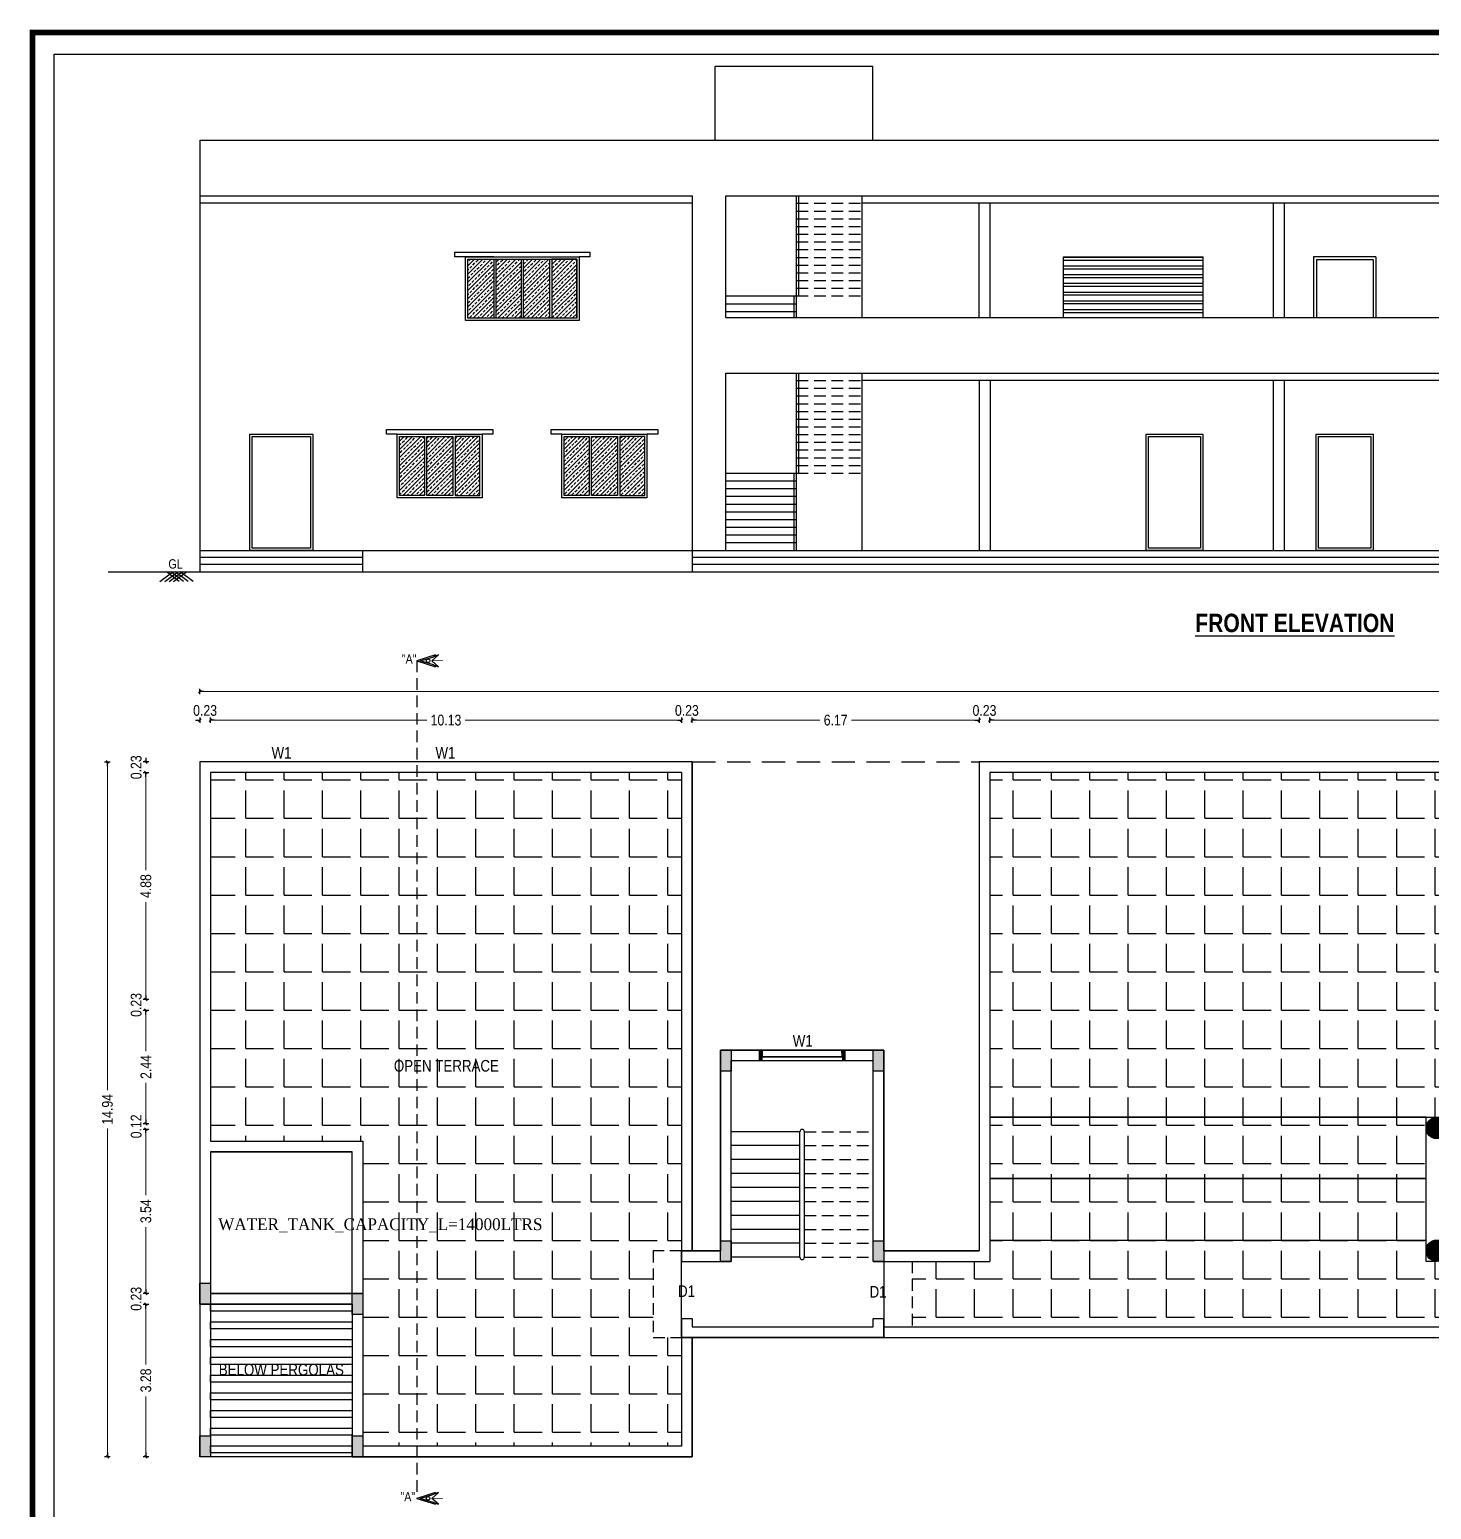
# Model space of a CAD drawing. Header units: metres. Extents: x 127 to 433, y 178 to 269.
# Drawn here: x 331.13 to 361.27, y 236.76 to 268.59 of the extents above; entities that cross this region are included whole.
import ezdxf

# ---------------------------------------------------------------- set-up
doc = ezdxf.new("R2010")
doc.units = ezdxf.units.M
doc.header["$MEASUREMENT"] = 0
doc.linetypes.add('DASHED', pattern=[0.75, 0.5, -0.25])
doc.linetypes.add('HIDDEN', pattern=[0.375, 0.25, -0.125])
for name, color, linetype in [('BLK_1_FLR_1_BLT_UP_AREA_DEDUCT', 1, 'Continuous'), ('BLK_1_FLR_2_ROOF_AREA', 54, 'Continuous'), ('BLK_1_STAIR_HEADROOM', 1, 'Continuous'), ('COLU', 6, 'Continuous'), ('GLASS', 4, 'Continuous'), ('HATCH', 8, 'Continuous'), ('SOLAR_PANEL', 3, 'Continuous'), ('SOLAR_WATER_HEATER', 1, 'Continuous'), ('WATER_TANK_CALCULATION', 150, 'Continuous')]:
    doc.layers.add(name, color=color, linetype=linetype)
for name, color, linetype, lineweight in [('door', 32, 'Continuous', 15), ('Porch', 250, 'Continuous', 0), ('sill level', 18, 'Continuous', 13)]:
    doc.layers.add(name, color=color, linetype=linetype, lineweight=lineweight)
doc.styles.add('Arial', font='swissc.ttf')
doc.styles.add('ED', font='romantic.ttf', dxfattribs={"width": 0.96})
doc.styles.get("Standard").update_dxf_attribs({"font": 'swissc.ttf'})
doc.dimstyles.new('FLOOR DIM', dxfattribs={"dimtxt": 0.23, "dimasz": 0.03, "dimexe": 0.075, "dimexo": 0.3, "dimgap": 0.09, "dimtad": 0, "dimzin": 3, "dimdsep": 46, "dimtxsty": 'Arial', "dimblk": 'JM1', "dimcen": -0.09, "dimse1": 1, "dimse2": 1, "dimclrd": 5, "dimclre": 250, "dimclrt": 3, "dimazin": 0, "dimtfac": 0.65, "dimtix": 1, "dimtofl": 0, "dimtmove": 0, "dimatfit": 2, "dimfxl": 0, "dimfrac": 1, "dimtolj": 1, "dimlwd": 18, "dimlwe": -1, "dimarcsym": 0})
pattern_1 = [(45, (-113620.07147, 27845.85812), (-0.08838834765, 0.08838834765), []), (45, (-113619.98308, 27845.85812), (-0.08838834765, 0.08838834765), [0.0625, -0.03125])]
pattern_2 = [(0, (0, 0), (0, 0.825), [0.6, -0.225]), (90, (0, 0), (-0.825, 1e-16), [0.6, -0.225])]

# ---------------------------------------------------------------- blocks, each defined once
blk = doc.blocks.new('WIN1')
at = {"layer": 'HATCH'}
h = blk.add_hatch(dxfattribs=at)
h.set_pattern_fill('ANSI33', color=256, scale=0.5)
h.set_pattern_definition([(45, (-111865.24615, 26251.29632), (-0.08838834765, 0.08838834765), []), (45, (-111865.15776, 26251.29632), (-0.08838834765, 0.08838834765), [0.0625, -0.03125])])
h.paths.add_polyline_path([(423.305, 193.767), (422.77, 193.767), (422.77, 192.497), (423.305, 192.497)])
h.paths.add_polyline_path([(423.915, 193.767), (423.355, 193.767), (423.355, 192.497), (423.915, 192.497)])
h.paths.add_polyline_path([(423.965, 192.497), (424.5, 192.497), (424.5, 193.767), (423.965, 193.767)])
for points in [[(422.72, 193.817), (424.549, 193.817), (424.549, 192.447), (422.72, 192.447)], [(423.305, 192.497), (422.77, 192.497), (422.77, 193.767), (423.305, 193.767)], [(423.915, 192.497), (423.355, 192.497), (423.355, 193.767), (423.915, 193.767)], [(423.965, 192.497), (424.5, 192.497), (424.5, 193.767), (423.965, 193.767)]]:
    blk.add_lwpolyline(points, close=True)
blk = doc.blocks.new('JM1')
at = {"color": 2}
for p, q in [((-3, 0), (0, 0)), ((-0.9, -0.9), (0.9, 0.9)), ((0, 2), (0, -2))]:
    blk.add_line(p, q, dxfattribs=at)
blk = doc.blocks.new('*D191')
at = {"color": 5, "lineweight": 18}
for p, q in [((333.629, 241.148), (333.629, 239.882)), ((333.629, 237.928), (333.629, 239.195))]:
    blk.add_line(p, q, dxfattribs=at)
at = {"layer": 'Defpoints', "color": 0}
for p in [(333.629, 241.178), (334.787, 241.178), (334.787, 237.898)]:
    blk.add_point(p, dxfattribs=at)
at = {"color": 5, "lineweight": 18, "xscale": 0.03, "yscale": 0.03, "zscale": 0.03}
for p, rotation in [((333.629, 241.178), 90), ((333.629, 237.898), 270)]:
    blk.add_blockref('JM1', p, dxfattribs=dict(at, rotation=rotation))
at = {"color": 3, "insert": (333.629, 239.538), "char_height": 0.23, "attachment_point": 5, "rotation": 90, "style": 'Arial'}
blk.add_mtext('\\A1;3.28', dxfattribs=at)
blk = doc.blocks.new('*D192')
at = {"color": 5, "lineweight": 18}
for p, q in [((333.629, 241.438), (333.629, 241.468)), ((333.629, 241.148), (333.629, 241.118))]:
    blk.add_line(p, q, dxfattribs=at)
at = {"layer": 'Defpoints', "color": 0}
for p in [(333.629, 241.408), (335.017, 241.408), (334.787, 241.178)]:
    blk.add_point(p, dxfattribs=at)
at = {"color": 5, "lineweight": 18, "xscale": 0.03, "yscale": 0.03, "zscale": 0.03}
for p, rotation in [((333.629, 241.408), 270), ((333.629, 241.178), 90)]:
    blk.add_blockref('JM1', p, dxfattribs=dict(at, rotation=rotation))
at = {"color": 3, "insert": (333.421, 241.293), "char_height": 0.23, "attachment_point": 5, "rotation": 90, "style": 'Arial'}
blk.add_mtext('\\A1;0.23', dxfattribs=at)
blk = doc.blocks.new('*D193')
at = {"color": 5, "lineweight": 18}
for p, q in [((333.629, 244.913), (333.629, 243.519)), ((333.629, 241.438), (333.629, 242.832))]:
    blk.add_line(p, q, dxfattribs=at)
at = {"layer": 'Defpoints', "color": 0}
for p in [(333.629, 244.943), (335.017, 244.943), (335.017, 241.408)]:
    blk.add_point(p, dxfattribs=at)
at = {"color": 5, "lineweight": 18, "xscale": 0.03, "yscale": 0.03, "zscale": 0.03}
for p, rotation in [((333.629, 244.943), 90), ((333.629, 241.408), 270)]:
    blk.add_blockref('JM1', p, dxfattribs=dict(at, rotation=rotation))
at = {"color": 3, "insert": (333.629, 243.176), "char_height": 0.23, "attachment_point": 5, "rotation": 90, "style": 'Arial'}
blk.add_mtext('\\A1;3.54', dxfattribs=at)
blk = doc.blocks.new('*D194')
at = {"color": 5, "lineweight": 18}
for p, q in [((333.629, 245.088), (333.629, 245.118)), ((333.629, 244.913), (333.629, 244.883))]:
    blk.add_line(p, q, dxfattribs=at)
at = {"layer": 'Defpoints', "color": 0}
for p in [(333.629, 245.058), (335.017, 245.058), (335.017, 244.943)]:
    blk.add_point(p, dxfattribs=at)
at = {"color": 5, "lineweight": 18, "xscale": 0.03, "yscale": 0.03, "zscale": 0.03}
for p, rotation in [((333.629, 245.058), 270), ((333.629, 244.943), 90)]:
    blk.add_blockref('JM1', p, dxfattribs=dict(at, rotation=rotation))
at = {"color": 3, "insert": (333.421, 245.001), "char_height": 0.23, "attachment_point": 5, "rotation": 90, "style": 'Arial'}
blk.add_mtext('\\A1;0.12', dxfattribs=at)
blk = doc.blocks.new('*D195')
at = {"color": 5, "lineweight": 18}
for p, q in [((333.629, 247.468), (333.629, 246.621)), ((333.629, 245.088), (333.629, 245.936))]:
    blk.add_line(p, q, dxfattribs=at)
at = {"layer": 'Defpoints', "color": 0}
for p in [(333.629, 247.498), (335.017, 247.498), (335.017, 245.058)]:
    blk.add_point(p, dxfattribs=at)
at = {"color": 5, "lineweight": 18, "xscale": 0.03, "yscale": 0.03, "zscale": 0.03}
for p, rotation in [((333.629, 247.498), 90), ((333.629, 245.058), 270)]:
    blk.add_blockref('JM1', p, dxfattribs=dict(at, rotation=rotation))
at = {"color": 3, "insert": (333.629, 246.278), "char_height": 0.23, "attachment_point": 5, "rotation": 90, "style": 'Arial'}
blk.add_mtext('\\A1;2.44', dxfattribs=at)
blk = doc.blocks.new('*D196')
at = {"color": 5, "lineweight": 18}
for p, q in [((333.629, 247.758), (333.629, 247.788)), ((333.629, 247.468), (333.629, 247.438))]:
    blk.add_line(p, q, dxfattribs=at)
at = {"layer": 'Defpoints', "color": 0}
for p in [(333.629, 247.728), (335.017, 247.728), (335.017, 247.498)]:
    blk.add_point(p, dxfattribs=at)
at = {"color": 5, "lineweight": 18, "xscale": 0.03, "yscale": 0.03, "zscale": 0.03}
for p, rotation in [((333.629, 247.728), 270), ((333.629, 247.498), 90)]:
    blk.add_blockref('JM1', p, dxfattribs=dict(at, rotation=rotation))
at = {"color": 3, "insert": (333.421, 247.613), "char_height": 0.23, "attachment_point": 5, "rotation": 90, "style": 'Arial'}
blk.add_mtext('\\A1;0.23', dxfattribs=at)
blk = doc.blocks.new('*D197')
at = {"color": 5, "lineweight": 18}
for p, q in [((333.629, 252.578), (333.629, 250.513)), ((333.629, 247.758), (333.629, 249.823))]:
    blk.add_line(p, q, dxfattribs=at)
at = {"layer": 'Defpoints', "color": 0}
for p in [(333.629, 252.608), (335.017, 252.608), (335.017, 247.728)]:
    blk.add_point(p, dxfattribs=at)
at = {"color": 5, "lineweight": 18, "xscale": 0.03, "yscale": 0.03, "zscale": 0.03}
for p, rotation in [((333.629, 252.608), 90), ((333.629, 247.728), 270)]:
    blk.add_blockref('JM1', p, dxfattribs=dict(at, rotation=rotation))
at = {"color": 3, "insert": (333.629, 250.168), "char_height": 0.23, "attachment_point": 5, "rotation": 90, "style": 'Arial'}
blk.add_mtext('\\A1;4.88', dxfattribs=at)
blk = doc.blocks.new('*D198')
at = {"color": 5, "lineweight": 18}
for p, q in [((333.629, 252.868), (333.629, 252.898)), ((333.629, 252.578), (333.629, 252.548))]:
    blk.add_line(p, q, dxfattribs=at)
at = {"layer": 'Defpoints', "color": 0}
for p in [(333.629, 252.838), (334.787, 252.838), (335.017, 252.608)]:
    blk.add_point(p, dxfattribs=at)
at = {"color": 5, "lineweight": 18, "xscale": 0.03, "yscale": 0.03, "zscale": 0.03}
for p, rotation in [((333.629, 252.838), 270), ((333.629, 252.608), 90)]:
    blk.add_blockref('JM1', p, dxfattribs=dict(at, rotation=rotation))
at = {"color": 3, "insert": (333.421, 252.723), "char_height": 0.23, "attachment_point": 5, "rotation": 90, "style": 'Arial'}
blk.add_mtext('\\A1;0.23', dxfattribs=at)
blk = doc.blocks.new('*D199')
at = {"color": 5, "lineweight": 18}
for p, q in [((332.802, 252.808), (332.802, 245.783)), ((332.802, 237.928), (332.802, 244.954))]:
    blk.add_line(p, q, dxfattribs=at)
at = {"layer": 'Defpoints', "color": 0}
for p in [(334.787, 252.838), (332.802, 237.898), (334.787, 237.898)]:
    blk.add_point(p, dxfattribs=at)
at = {"color": 5, "lineweight": 18, "xscale": 0.03, "yscale": 0.03, "zscale": 0.03}
for p, rotation in [((332.802, 252.838), 90), ((332.802, 237.898), 270)]:
    blk.add_blockref('JM1', p, dxfattribs=dict(at, rotation=rotation))
at = {"color": 3, "insert": (332.802, 245.368), "char_height": 0.23, "attachment_point": 5, "rotation": 90, "style": 'Arial'}
blk.add_mtext('\\A1;14.94', dxfattribs=at)
blk = doc.blocks.new('*D189')
at = {"color": 5, "lineweight": 18}
for p, q in [((334.757, 253.736), (334.727, 253.736)), ((335.047, 253.736), (335.077, 253.736))]:
    blk.add_line(p, q, dxfattribs=at)
at = {"layer": 'Defpoints', "color": 0}
for p in [(335.017, 253.736), (334.787, 252.838), (335.017, 252.608)]:
    blk.add_point(p, dxfattribs=at)
at = {"color": 5, "lineweight": 18, "xscale": 0.03, "yscale": 0.03, "zscale": 0.03}
blk.add_blockref('JM1', (334.787, 253.736), dxfattribs=at)
at = {"color": 5, "lineweight": 18, "xscale": 0.03, "yscale": 0.03, "zscale": 0.03, "rotation": 180}
blk.add_blockref('JM1', (335.017, 253.736), dxfattribs=at)
at = {"color": 3, "insert": (334.902, 253.944), "char_height": 0.23, "attachment_point": 5, "style": 'Arial'}
blk.add_mtext('\\A1;0.23', dxfattribs=at)
blk = doc.blocks.new('*D200')
at = {"color": 5, "lineweight": 18}
for p, q in [((335.047, 253.736), (339.668, 253.736)), ((345.117, 253.736), (340.496, 253.736))]:
    blk.add_line(p, q, dxfattribs=at)
at = {"layer": 'Defpoints', "color": 0}
for p in [(345.147, 253.736), (335.017, 252.608), (345.147, 252.608)]:
    blk.add_point(p, dxfattribs=at)
at = {"color": 5, "lineweight": 18, "xscale": 0.03, "yscale": 0.03, "zscale": 0.03, "rotation": 180}
blk.add_blockref('JM1', (335.017, 253.736), dxfattribs=at)
at = {"color": 5, "lineweight": 18, "xscale": 0.03, "yscale": 0.03, "zscale": 0.03}
blk.add_blockref('JM1', (345.147, 253.736), dxfattribs=at)
at = {"color": 3, "insert": (340.082, 253.736), "char_height": 0.23, "attachment_point": 5, "style": 'Arial'}
blk.add_mtext('\\A1;10.13', dxfattribs=at)
blk = doc.blocks.new('*D201')
at = {"color": 5, "lineweight": 18}
for p, q in [((345.117, 253.736), (345.087, 253.736)), ((345.407, 253.736), (345.437, 253.736))]:
    blk.add_line(p, q, dxfattribs=at)
at = {"layer": 'Defpoints', "color": 0}
for p in [(345.377, 253.736), (345.377, 252.838), (345.147, 252.608)]:
    blk.add_point(p, dxfattribs=at)
at = {"color": 5, "lineweight": 18, "xscale": 0.03, "yscale": 0.03, "zscale": 0.03}
blk.add_blockref('JM1', (345.147, 253.736), dxfattribs=at)
at = {"color": 5, "lineweight": 18, "xscale": 0.03, "yscale": 0.03, "zscale": 0.03, "rotation": 180}
blk.add_blockref('JM1', (345.377, 253.736), dxfattribs=at)
at = {"color": 3, "insert": (345.262, 253.944), "char_height": 0.23, "attachment_point": 5, "style": 'Arial'}
blk.add_mtext('\\A1;0.23', dxfattribs=at)
blk = doc.blocks.new('*D202')
at = {"color": 5, "lineweight": 18}
for p, q in [((345.407, 253.736), (348.12, 253.736)), ((351.517, 253.736), (348.805, 253.736))]:
    blk.add_line(p, q, dxfattribs=at)
at = {"layer": 'Defpoints', "color": 0}
for p in [(351.547, 253.736), (345.377, 252.838), (351.547, 252.838)]:
    blk.add_point(p, dxfattribs=at)
at = {"color": 5, "lineweight": 18, "xscale": 0.03, "yscale": 0.03, "zscale": 0.03, "rotation": 180}
blk.add_blockref('JM1', (345.377, 253.736), dxfattribs=at)
at = {"color": 5, "lineweight": 18, "xscale": 0.03, "yscale": 0.03, "zscale": 0.03}
blk.add_blockref('JM1', (351.547, 253.736), dxfattribs=at)
at = {"color": 3, "insert": (348.462, 253.736), "char_height": 0.23, "attachment_point": 5, "style": 'Arial'}
blk.add_mtext('\\A1;6.17', dxfattribs=at)
blk = doc.blocks.new('*D203')
at = {"color": 5, "lineweight": 18}
for p, q in [((351.807, 253.736), (362.909, 253.736)), ((374.847, 253.736), (363.746, 253.736))]:
    blk.add_line(p, q, dxfattribs=at)
at = {"layer": 'Defpoints', "color": 0}
for p in [(374.877, 253.736), (374.877, 252.838), (351.777, 252.608)]:
    blk.add_point(p, dxfattribs=at)
at = {"color": 5, "lineweight": 18, "xscale": 0.03, "yscale": 0.03, "zscale": 0.03, "rotation": 180}
blk.add_blockref('JM1', (351.777, 253.736), dxfattribs=at)
at = {"color": 5, "lineweight": 18, "xscale": 0.03, "yscale": 0.03, "zscale": 0.03}
blk.add_blockref('JM1', (374.877, 253.736), dxfattribs=at)
at = {"color": 3, "insert": (363.327, 253.736), "char_height": 0.23, "attachment_point": 5, "style": 'Arial'}
blk.add_mtext('\\A1;23.10', dxfattribs=at)
blk = doc.blocks.new('*D208')
at = {"color": 5, "lineweight": 18}
for p, q in [((334.817, 254.353), (364.397, 254.353)), ((394.817, 254.353), (365.237, 254.353))]:
    blk.add_line(p, q, dxfattribs=at)
at = {"layer": 'Defpoints', "color": 0}
for p in [(334.787, 254.353), (334.787, 252.838), (394.847, 252.838)]:
    blk.add_point(p, dxfattribs=at)
at = {"color": 5, "lineweight": 18, "xscale": 0.03, "yscale": 0.03, "zscale": 0.03, "rotation": 180}
blk.add_blockref('JM1', (334.787, 254.353), dxfattribs=at)
at = {"color": 5, "lineweight": 18, "xscale": 0.03, "yscale": 0.03, "zscale": 0.03}
blk.add_blockref('JM1', (394.847, 254.353), dxfattribs=at)
at = {"color": 3, "insert": (364.817, 254.353), "char_height": 0.23, "attachment_point": 5, "style": 'Arial'}
blk.add_mtext('\\A1;60.06', dxfattribs=at)
blk = doc.blocks.new('ARROW')
at = {"linetype": 'Continuous', "ltscale": 250}
for p, q in [((113952.304, -27633.911), (113952.09, -27634.571)), ((113952.16, -27634.507), (113952.304, -27634.021)), ((113952.519, -27634.573), (113952.304, -27633.911)), ((113952.304, -27634.021), (113952.449, -27634.509)), ((113952.09, -27634.571), (113952.16, -27634.507)), ((113952.449, -27634.509), (113952.519, -27634.573))]:
    blk.add_line(p, q, dxfattribs=at)
blk.add_lwpolyline([(113952.304, -27633.911, 0, 0, 0), (113952.304, -27634.439, 0.025, 0.025, 0), (113952.304, -27634.841, 0.025, 0.025, 0)], format="xyseb")
blk.add_lwpolyline([(113952.16, -27634.507), (113952.09, -27634.681), (113952.304, -27634.439), (113952.519, -27634.683), (113952.449, -27634.509)], dxfattribs=at)
blk.add_circle((113952.304, -27634.307), 0.066, dxfattribs=at)
blk = doc.blocks.new('*D212')
at = {"color": 5, "lineweight": 18}
for p, q in [((351.517, 253.736), (351.487, 253.736)), ((351.807, 253.736), (351.837, 253.736))]:
    blk.add_line(p, q, dxfattribs=at)
at = {"layer": 'Defpoints', "color": 0}
for p in [(351.547, 253.736), (351.547, 252.838), (351.777, 252.608)]:
    blk.add_point(p, dxfattribs=at)
at = {"color": 5, "lineweight": 18, "xscale": 0.03, "yscale": 0.03, "zscale": 0.03}
blk.add_blockref('JM1', (351.547, 253.736), dxfattribs=at)
at = {"color": 5, "lineweight": 18, "xscale": 0.03, "yscale": 0.03, "zscale": 0.03, "rotation": 180}
blk.add_blockref('JM1', (351.777, 253.736), dxfattribs=at)
at = {"color": 3, "insert": (351.662, 253.944), "char_height": 0.23, "attachment_point": 5, "style": 'Arial'}
blk.add_mtext('\\A1;0.23', dxfattribs=at)
blk = doc.blocks.new('YJTYTY')
at = {"layer": 'Porch', "ltscale": 10}
h = blk.add_hatch(dxfattribs=at)
h.set_pattern_fill('ANSI31', color=256, scale=0.127, angle=-0.001718)
edge = h.paths.add_edge_path()
edge.add_arc((361.387, 244.968), 0.23, 0, 360)
at = {"layer": 'COLU', "ltscale": 10}
blk.add_circle((361.387, 244.968), 0.23, dxfattribs=at)
blk = doc.blocks.new('TYHJ')
at = {"layer": 'Porch', "ltscale": 10}
h = blk.add_hatch(color=256, dxfattribs=at)
h.dxf.hatch_style = 1
h.paths.add_polyline_path([(369.266, 162.409), (369.036, 162.409), (369.036, 161.959), (369.266, 161.959)])
at = {"layer": 'COLU', "ltscale": 10}
blk.add_lwpolyline([(369.266, 161.959), (369.036, 161.959), (369.036, 162.409), (369.266, 162.409)], close=True, dxfattribs=at)
blk = doc.blocks.new('TUYKUK')
at = {"color": 1}
for name, p in [('TYHJ', (5.841, 88.369)), ('TYHJ', (12.011, 88.369)), ('TYHJ', (7.591, 86.619)), ('TYHJ', (10.261, 86.619)), ('TYHJ', (-23.049, 84.232)), ('TYHJ', (-19.771, 84.232)), ('TYHJ', (7.591, 84.169)), ('TYHJ', (10.261, 84.169)), ('TYHJ', (12.011, 83.559)), ('YJTYTY', (0, 0)), ('YJTYTY', (6.316, 0)), ('TYHJ', (5.841, 82.495)), ('YJTYTY', (6.316, -1.555)), ('TYHJ', (-23.049, 80.134)), ('TYHJ', (-19.771, 80.134)), ('YJTYTY', (0, -2.642)), ('TYHJ', (-34.249, 79.219)), ('TYHJ', (-30.969, 78.999)), ('TYHJ', (-34.249, 75.939)), ('TYHJ', (-30.969, 75.939))]:
    blk.add_blockref(name, p, dxfattribs=at)
blk = doc.blocks.new('W1')
h = blk.add_hatch(color=252)
h.dxf.hatch_style = 1
h.paths.add_polyline_path([(373.281, 147.635), (373.345, 147.635), (373.345, 147.699), (373.281, 147.699)])
h.paths.add_polyline_path([(373.281, 147.533), (373.329, 147.533), (373.329, 147.574), (373.345, 147.574), (373.345, 147.635), (373.281, 147.635)])
h.paths.add_polyline_path([(373.281, 147.469), (373.329, 147.469), (373.329, 147.533), (373.281, 147.533)])
h = blk.add_hatch(color=252)
h.dxf.hatch_style = 1
h.paths.add_polyline_path([(375.062, 147.469), (375.11, 147.469), (375.11, 147.533), (375.062, 147.533)])
h.paths.add_polyline_path([(375.046, 147.574), (375.062, 147.574), (375.062, 147.533), (375.11, 147.533), (375.11, 147.635), (375.046, 147.635)])
h.paths.add_polyline_path([(375.046, 147.635), (375.11, 147.635), (375.11, 147.699), (375.046, 147.699)])
for p, q in [((373.345, 147.635), (373.345, 147.699)), ((375.046, 147.635), (375.046, 147.699)), ((373.329, 147.533), (373.329, 147.469)), ((375.062, 147.533), (375.062, 147.469))]:
    blk.add_line(p, q)
blk.add_lwpolyline([(375.11, 147.469), (373.281, 147.469), (373.281, 147.699), (375.11, 147.699)], close=True)
at = {"layer": 'door'}
for p, q in [((373.281, 147.635), (373.345, 147.635)), ((373.345, 147.635), (373.281, 147.635)), ((373.329, 147.533), (373.281, 147.533)), ((373.329, 147.574), (373.329, 147.533)), ((373.345, 147.574), (373.329, 147.574)), ((373.345, 147.635), (373.345, 147.574)), ((375.046, 147.635), (375.046, 147.574)), ((375.11, 147.635), (375.046, 147.635)), ((375.046, 147.574), (375.062, 147.574)), ((375.062, 147.574), (375.062, 147.533)), ((375.062, 147.533), (375.11, 147.533))]:
    blk.add_line(p, q, dxfattribs=at)
at = {"layer": 'GLASS'}
for p, q in [((375.062, 147.555), (373.329, 147.555)), ((375.062, 147.549), (373.329, 147.549))]:
    blk.add_line(p, q, dxfattribs=at)
at = {"layer": 'sill level'}
for p, q in [((373.281, 147.699), (375.11, 147.699)), ((373.281, 147.469), (375.11, 147.469))]:
    blk.add_line(p, q, dxfattribs=at)

msp = doc.modelspace()

# ---------------------------------------------------------------- hatches: boundary and pattern name
h = msp.add_hatch()
h.set_pattern_fill('ANSI32', color=252, scale=0.5, angle=135)
h.set_pattern_definition([(180, (-113576.43154, 27849.56812), (0, -0.1875), []), (180, (-113576.49404, 27849.63062), (0, -0.1875), [])])
h.paths.add_polyline_path([(353.364, 262.398), (356.364, 262.398), (356.364, 263.698), (353.364, 263.698)])
h = msp.add_hatch()
h.set_pattern_fill('ANGLE', color=252, scale=3)
h.set_pattern_definition(pattern_2)
h.paths.add_polyline_path([(345.147, 252.608), (339.458, 252.608), (339.458, 238.128), (345.147, 238.128), (345.147, 240.458), (344.537, 240.458), (344.537, 242.323), (345.147, 242.323)])
h.paths.add_polyline_path([(339.458, 252.608), (335.017, 252.608), (335.017, 244.686), (338.297, 244.686), (338.297, 238.128), (339.458, 238.128)])
h.paths.add_polyline_path([(338.999, 246.039), (341.18, 246.039), (341.18, 246.563), (338.999, 246.563)], flags=9)
h = msp.add_hatch()
h.set_pattern_fill('ANGLE', color=252, scale=3)
h.set_pattern_definition(pattern_2)
h.paths.add_polyline_path([(351.777, 252.608), (394.617, 252.608), (394.617, 247.278), (391.187, 247.278), (391.187, 245.748), (383.277, 245.748), (383.277, 244.435), (381.887, 244.195), (381.887, 245.748), (381.277, 245.748), (381.277, 250.778), (374.877, 250.778), (374.877, 244.684), (374.267, 244.684), (374.267, 242.884), (361.507, 240.688), (350.105, 240.688), (350.105, 242.093), (351.777, 242.093)])
h.paths.add_polyline_path([(367.933, 245.198), (367.933, 243.219), (361.387, 242.093), (361.157, 242.093), (361.157, 245.198)], flags=16)
h.paths.add_polyline_path([(362.297, 248.814), (364.478, 248.814), (364.478, 249.337), (362.297, 249.337)], flags=24)
h.paths.add_polyline_path([(387.301, 248.814), (389.482, 248.814), (389.482, 249.337), (387.301, 249.337)], flags=24)
at = {"layer": 'HATCH'}
h = msp.add_hatch(dxfattribs=at)
h.set_pattern_fill('ANSI33', color=256, scale=0.5)
h.set_pattern_definition(pattern_1)
h.paths.add_polyline_path([(341.113, 263.648), (340.555, 263.648), (340.555, 262.378), (341.113, 262.378)])
h = msp.add_hatch(dxfattribs=at)
h.set_pattern_fill('ANSI33', color=256, scale=0.5)
h.set_pattern_definition(pattern_1)
h.paths.add_polyline_path([(341.698, 263.648), (341.163, 263.648), (341.163, 262.378), (341.698, 262.378)])
h = msp.add_hatch(dxfattribs=at)
h.set_pattern_fill('ANSI33', color=256, scale=0.5)
h.set_pattern_definition([(45, (-111946.85291, 26321.17734), (-0.08838834765, 0.08838834765), []), (45, (-111946.76453, 26321.17734), (-0.08838834765, 0.08838834765), [0.0625, -0.03125])])
h.paths.add_polyline_path([(342.358, 262.378), (342.893, 262.378), (342.893, 263.648), (342.358, 263.648)])
h.paths.add_polyline_path([(341.748, 262.378), (342.308, 262.378), (342.308, 263.648), (341.748, 263.648)])

# ---------------------------------------------------------------- linework, layer by layer
for p, q in [((345.869, 267.798), (349.261, 267.799)), ((345.869, 266.208), (345.869, 267.798)), ((349.261, 266.208), (349.261, 267.799)), ((334.787, 266.208), (334.787, 256.928)), ((334.787, 266.208), (374.877, 266.208)), ((334.787, 265.008), (345.382, 265.008)), ((334.787, 264.858), (345.382, 264.858)), ((345.382, 256.928), (345.382, 265.008)), ((346.098, 265.008), (394.848, 265.008)), ((346.098, 262.398), (346.098, 265.008)), ((347.622, 262.398), (347.622, 265.008)), ((347.622, 262.398), (347.622, 265.008)), ((347.672, 262.858), (347.672, 265.008)), ((349.032, 262.398), (349.032, 265.008)), ((349.032, 264.858), (374.877, 264.858)), ((351.551, 262.398), (351.551, 264.858)), ((351.784, 262.398), (351.784, 264.858)), ((357.88, 262.398), (357.88, 264.858)), ((358.11, 262.398), (358.11, 264.858)), ((353.364, 262.398), (353.364, 263.698)), ((353.364, 263.698), (356.364, 263.698)), ((356.364, 262.398), (356.364, 263.698)), ((358.74, 263.698), (358.74, 262.398)), ((360.08, 263.698), (358.74, 263.698)), ((358.8, 263.638), (358.8, 262.398)), ((360.02, 263.638), (358.8, 263.638)), ((360.02, 263.638), (360.02, 262.398)), ((360.08, 263.698), (360.08, 262.398)), ((346.098, 262.858), (347.622, 262.858)), ((347.572, 262.398), (347.572, 262.858)), ((346.098, 262.692), (347.622, 262.692)), ((346.098, 262.526), (347.622, 262.526)), ((346.098, 262.398), (394.848, 262.398)), ((346.098, 261.198), (394.848, 261.198)), ((346.098, 257.388), (346.098, 261.198)), ((346.098, 261.198), (347.622, 261.198)), ((347.622, 257.388), (347.622, 261.198)), ((347.622, 257.388), (347.622, 261.048)), ((347.672, 259.048), (347.672, 261.198)), ((349.032, 257.388), (349.032, 261.198)), ((349.032, 261.048), (374.877, 261.048)), ((351.551, 261.048), (351.551, 257.388)), ((351.784, 261.048), (351.784, 257.388)), ((357.88, 257.388), (357.88, 261.048)), ((358.11, 257.388), (358.11, 261.048)), ((346.098, 259.048), (347.622, 259.048)), ((347.572, 257.388), (347.572, 259.048)), ((346.098, 258.882), (347.622, 258.882)), ((346.098, 258.716), (347.622, 258.716)), ((346.098, 258.55), (347.622, 258.55)), ((346.098, 258.384), (347.622, 258.384)), ((346.098, 258.218), (347.622, 258.218)), ((346.098, 258.052), (347.622, 258.052)), ((346.098, 257.886), (347.622, 257.886)), ((346.098, 257.72), (347.622, 257.72)), ((346.098, 257.554), (347.622, 257.554)), ((334.787, 257.388), (394.848, 257.388)), ((334.787, 257.238), (338.294, 257.238)), ((338.294, 256.928), (338.294, 257.388)), ((345.382, 257.238), (394.848, 257.238)), ((346.098, 257.388), (347.622, 257.388)), ((332.815, 256.928), (345.382, 256.928)), ((333.931, 256.718), (334.21, 256.928)), ((334.034, 256.718), (334.313, 256.928)), ((334.348, 256.718), (334.07, 256.928)), ((334.132, 256.718), (334.411, 256.928)), ((334.441, 256.718), (334.163, 256.928)), ((334.225, 256.718), (334.504, 256.928)), ((334.54, 256.718), (334.261, 256.928)), ((334.642, 256.718), (334.364, 256.928)), ((334.787, 257.088), (338.294, 257.088)), ((334.787, 256.928), (338.294, 256.928)), ((345.382, 257.088), (394.848, 257.088)), ((345.382, 256.928), (394.848, 256.928)), ((345.382, 256.928), (395.648, 256.928)), ((334.787, 252.838), (334.787, 237.898)), ((345.377, 252.838), (334.787, 252.838)), ((345.377, 252.838), (345.377, 242.323)), ((351.547, 252.838), (351.547, 242.323)), ((394.847, 252.838), (351.547, 252.838)), ((335.017, 252.608), (335.017, 244.686)), ((345.147, 252.608), (335.017, 252.608)), ((345.147, 252.608), (345.147, 242.093)), ((351.777, 252.608), (351.777, 242.093)), ((394.617, 252.608), (351.777, 252.608)), ((345.987, 242.323), (345.987, 246.641)), ((349.495, 246.641), (345.987, 246.641)), ((349.495, 242.323), (349.495, 246.641)), ((346.217, 242.093), (346.217, 246.411)), ((349.265, 246.411), (346.217, 246.411)), ((349.265, 242.093), (349.265, 246.411)), ((361.157, 245.198), (361.157, 245.198)), ((347.691, 244.887), (346.217, 244.887)), ((347.691, 242.187), (347.691, 244.887)), ((347.791, 242.187), (347.791, 244.887)), ((335.017, 244.686), (338.297, 244.686)), ((335.017, 244.456), (338.067, 244.456)), ((335.017, 244.456), (335.017, 241.408)), ((338.067, 241.408), (338.067, 244.456)), ((338.297, 244.686), (338.297, 238.128)), ((347.691, 244.587), (346.217, 244.587)), ((347.691, 244.287), (346.217, 244.287)), ((347.691, 243.987), (346.217, 243.987)), ((347.691, 243.687), (346.217, 243.687)), ((347.691, 243.387), (346.217, 243.387)), ((347.691, 243.087), (346.217, 243.087)), ((347.691, 242.787), (346.217, 242.787)), ((347.691, 242.487), (346.217, 242.487)), ((347.691, 242.487), (346.217, 242.487)), ((345.987, 242.323), (345.147, 242.323)), ((347.691, 242.187), (346.217, 242.187)), ((349.495, 242.323), (351.547, 242.323)), ((345.147, 242.093), (346.217, 242.093)), ((349.265, 242.093), (351.777, 242.093)), ((338.297, 241.408), (335.017, 241.408)), ((338.067, 241.178), (334.787, 241.178)), ((335.017, 241.178), (335.017, 237.898)), ((338.067, 241.178), (338.067, 237.898)), ((345.147, 240.873), (345.147, 238.128)), ((345.147, 240.873), (345.377, 240.873)), ((345.377, 240.873), (345.377, 240.688)), ((345.377, 240.688), (349.265, 240.688)), ((349.265, 240.688), (349.265, 240.873)), ((349.265, 240.873), (349.495, 240.873)), ((349.495, 240.458), (349.495, 240.873)), ((349.495, 240.688), (361.507, 240.688)), ((345.147, 240.458), (361.527, 240.458)), ((345.377, 240.458), (345.377, 237.898)), ((345.147, 238.128), (338.297, 238.128)), ((345.377, 237.898), (334.787, 237.898))]:
    msp.add_line(p, q)
at = {"linetype": 'HIDDEN'}
msp.add_line((339.458, 255.015), (339.458, 237.002), dxfattribs=at)
at = {"linetype": 'DASHED'}
msp.add_line((345.377, 252.838), (351.547, 252.838), dxfattribs=at)
at = {"const_width": 0.12}
msp.add_lwpolyline([(331.188, 268.526), (432.873, 268.526), (432.873, 198.28), (331.188, 198.28)], close=True, dxfattribs=at)
for points in [[(331.656, 268.058), (432.405, 268.058), (432.405, 198.748), (331.656, 198.748)], [(340.505, 263.698), (342.943, 263.698), (342.943, 262.328), (340.505, 262.328)], [(340.555, 263.648), (342.893, 263.648), (342.893, 262.378), (340.555, 262.378)], [(335.862, 259.888), (337.222, 259.888), (337.222, 257.388), (335.862, 257.388)], [(335.912, 259.838), (337.172, 259.838), (337.172, 257.438), (335.912, 257.438)], [(355.14, 259.888), (356.36, 259.888), (356.36, 257.388), (355.14, 257.388)], [(355.19, 259.838), (356.31, 259.838), (356.31, 257.438), (355.19, 257.438)], [(358.797, 259.888), (360.017, 259.888), (360.017, 257.388), (358.797, 257.388)], [(358.847, 259.838), (359.967, 259.838), (359.967, 257.438), (358.847, 257.438)], [(367.933, 245.198), (367.933, 243.219), (361.387, 242.093), (361.157, 242.093), (361.157, 245.198)]]:
    msp.add_lwpolyline(points, close=True)
at = {"color": 0}
for points in [[(341.113, 263.698), (340.275, 263.698), (340.275, 263.798), (343.173, 263.798), (343.173, 263.698), (342.943, 263.698)], [(339.032, 259.888), (338.802, 259.888), (338.802, 259.988), (341.092, 259.988), (341.092, 259.888), (340.862, 259.888)], [(342.575, 259.888), (342.345, 259.888), (342.345, 259.988), (344.635, 259.988), (344.635, 259.888), (344.405, 259.888)]]:
    msp.add_lwpolyline(points, dxfattribs=at)
for points in [[(340.555, 262.398), (340.555, 263.648), (341.113, 263.648), (341.113, 262.378)], [(341.163, 262.378), (341.163, 263.648), (341.698, 263.648), (341.698, 262.378)], [(341.748, 262.378), (341.748, 263.648), (342.308, 263.648), (342.308, 262.378)], [(342.893, 262.398), (342.893, 263.648), (342.358, 263.648), (342.358, 262.378)]]:
    msp.add_lwpolyline(points)
at = {"ltscale": 10}
for points in [[(335.017, 241.178), (338.067, 241.178), (338.067, 241.026), (335.017, 241.026)], [(335.017, 240.797), (338.067, 240.797), (338.067, 240.645), (335.017, 240.645)], [(335.017, 240.416), (338.067, 240.416), (338.067, 240.264), (335.017, 240.264)], [(335.017, 240.035), (338.067, 240.035), (338.067, 239.883), (335.017, 239.883)], [(335.017, 239.654), (338.067, 239.654), (338.067, 239.502), (335.017, 239.502)], [(335.017, 239.273), (338.067, 239.273), (338.067, 239.121), (335.017, 239.121)], [(335.017, 238.892), (338.067, 238.892), (338.067, 238.74), (335.017, 238.74)], [(335.017, 238.511), (338.067, 238.511), (338.067, 238.359), (335.017, 238.359)], [(335.017, 238.13), (338.067, 238.13), (338.067, 237.978), (335.017, 237.978)]]:
    msp.add_lwpolyline(points, close=True, dxfattribs=at)
for centre, start, end in [((347.741, 244.887), 0, 180), ((347.741, 242.187), 180, 0)]:
    msp.add_arc(centre, 0.05, start, end)
at = {"layer": 'BLK_1_FLR_2_ROOF_AREA'}
for points in [[(394.847, 252.838), (351.547, 252.838), (351.547, 242.323), (349.495, 242.323), (349.495, 246.641), (345.987, 246.641), (345.987, 242.323), (345.377, 242.323), (345.377, 252.838), (334.787, 252.838), (334.787, 241.178)], [(334.787, 241.178), (338.067, 241.178), (338.067, 237.898), (345.377, 237.898), (345.377, 240.458), (346.165, 240.458), (361.527, 240.458)]]:
    msp.add_lwpolyline(points, dxfattribs=at)
at = {"layer": 'BLK_1_STAIR_HEADROOM', "color": 1}
msp.add_lwpolyline([(345.147, 242.323), (345.987, 242.323), (345.987, 246.641), (349.495, 246.641), (349.495, 240.458), (345.147, 240.458)], close=True, dxfattribs=at)
at = {"layer": 'HATCH', "color": 8, "linetype": 'HIDDEN'}
for p, q in [((347.622, 264.85), (349.032, 264.85)), ((347.622, 264.684), (349.032, 264.684)), ((347.622, 264.518), (349.032, 264.518)), ((347.622, 264.352), (349.032, 264.352)), ((347.622, 264.186), (349.032, 264.186)), ((347.622, 264.02), (349.032, 264.02)), ((347.622, 263.854), (349.032, 263.854)), ((347.622, 263.688), (349.032, 263.688)), ((347.622, 263.522), (349.032, 263.522)), ((347.622, 263.356), (349.032, 263.356)), ((347.622, 263.19), (349.032, 263.19)), ((347.622, 263.024), (349.032, 263.024)), ((347.622, 262.858), (349.032, 262.858)), ((347.622, 261.04), (349.032, 261.04)), ((347.622, 260.874), (349.032, 260.874)), ((347.622, 260.708), (349.032, 260.708)), ((347.622, 260.542), (349.032, 260.542)), ((347.622, 260.376), (349.032, 260.376)), ((347.622, 260.21), (349.032, 260.21)), ((347.622, 260.044), (349.032, 260.044)), ((347.622, 259.878), (349.032, 259.878)), ((347.622, 259.712), (349.032, 259.712)), ((347.622, 259.546), (349.032, 259.546)), ((347.622, 259.38), (349.032, 259.38)), ((347.622, 259.214), (349.032, 259.214)), ((347.622, 259.048), (349.032, 259.048)), ((347.791, 244.887), (349.265, 244.887)), ((347.791, 244.587), (349.265, 244.587)), ((347.791, 244.287), (349.265, 244.287)), ((347.791, 243.987), (349.265, 243.987)), ((347.791, 243.687), (349.265, 243.687)), ((347.791, 243.387), (349.265, 243.387)), ((347.791, 243.087), (349.265, 243.087)), ((347.791, 242.787), (349.265, 242.787)), ((347.791, 242.487), (349.265, 242.487)), ((347.791, 242.487), (349.265, 242.487)), ((347.791, 242.187), (349.265, 242.187))]:
    msp.add_line(p, q, dxfattribs=at)
for points in [[(345.147, 242.323), (345.147, 242.323), (344.537, 242.323), (344.537, 240.458), (345.147, 240.458)], [(350.105, 242.093), (350.105, 240.688)]]:
    msp.add_lwpolyline(points, dxfattribs=at)
at = {"layer": 'SOLAR_PANEL', "color": 3}
msp.add_lwpolyline([(351.777, 252.608), (351.777, 245.198), (374.877, 245.198), (374.877, 252.608)], close=True, dxfattribs=at)
at = {"layer": 'SOLAR_WATER_HEATER', "color": 1}
for points in [[(361.157, 243.877), (361.157, 245.198), (351.777, 245.198), (351.777, 243.877)], [(361.157, 242.556), (361.157, 243.877), (351.777, 243.877), (351.777, 242.556)]]:
    msp.add_lwpolyline(points, close=True, dxfattribs=at)
at = {"layer": 'WATER_TANK_CALCULATION', "linetype": 'ByBlock'}
msp.add_lwpolyline([(335.017, 241.408), (338.067, 241.408), (338.067, 244.456), (335.017, 244.456)], close=True, dxfattribs=at)

# ---------------------------------------------------------------- block references
for name, p in [('WIN1', (-83.688, 66.071)), ('WIN1', (-80.145, 66.071)), ('W1', (-26.454, 98.943))]:
    msp.add_blockref(name, p)
at = {"xscale": 0.6, "yscale": 0.6, "zscale": 0.6, "rotation": 90}
for p in [(-16240.888, -68116.368), (-16240.888, -68134.38)]:
    msp.add_blockref('ARROW', p, dxfattribs=at)
at = {"layer": 'BLK_1_FLR_1_BLT_UP_AREA_DEDUCT', "color": 2}
msp.add_blockref('TUYKUK', (0, 0), dxfattribs=at)

# ---------------------------------------------------------------- texts
at = {"attachment_point": 5}
for s, insert, char_height in [('\\A1;GL', (334.266, 257.095), 0.2), ('\\A1;"A"', (339.29, 255.05), 0.2), ('\\A1;W1', (336.546, 253.036), 0.25), ('\\A1;W1', (340.071, 253.036), 0.25), ('\\A1;W1', (347.754, 246.84), 0.25), ('\\A1;OPEN TERRACE', (340.091, 246.302), 0.25), ('\\A1;D1', (345.255, 241.458), 0.25), ('\\A1;D1', (349.373, 241.445), 0.25), ('BELOW PERGOLAS', (336.541, 239.769), 0.25), ('\\A1;"A"', (339.261, 237.038), 0.2)]:
    msp.add_mtext(s, dxfattribs=dict(at, insert=insert, char_height=char_height))
at = {"insert": (358.336, 255.824), "char_height": 0.396, "width": 5.84286, "attachment_point": 5}
msp.add_mtext('\\A1;{\\fSwis721 Cn BT|b1|i0|c0|p34;\\LFRONT ELEVATION}', dxfattribs=at)
at = {"layer": 'WATER_TANK_CALCULATION', "linetype": 'ByBlock', "insert": (335.183, 243.024, 0), "char_height": 0.25379, "attachment_point": 1, "style": 'ED'}
msp.add_mtext_dynamic_manual_height_columns('WATER_TANK_CAPACITY_L=14000LTRS', width=6.8667, gutter_width=1.269, heights=[0], dxfattribs=at)

# ---------------------------------------------------------------- dimensions: what is measured, and where the dimension line sits
for base, p1, p2, override, picture, middle in [((334.787, 254.353), (394.847, 252.838), (334.787, 252.838), {"dimpost": '\\X', "dimtmove": 1}, '*D208', (364.817, 254.353)), ((335.017, 253.736), (334.787, 252.838), (335.017, 252.608), {"dimtad": 3, "dimpost": '\\X'}, '*D189', (334.902, 253.944)), ((345.377, 253.736), (345.147, 252.608), (345.377, 252.838), {"dimtad": 3, "dimpost": '\\X'}, '*D201', (345.262, 253.944)), ((351.547, 253.736), (351.777, 252.608), (351.547, 252.838), {"dimtad": 3, "dimpost": '\\X'}, '*D212', (351.662, 253.944)), ((345.147, 253.736), (335.017, 252.608), (345.147, 252.608), {"dimpost": '\\X', "dimtmove": 1}, '*D200', (340.082, 253.736)), ((351.547, 253.736), (345.377, 252.838), (351.547, 252.838), {"dimpost": '\\X', "dimtmove": 1}, '*D202', (348.462, 253.736)), ((374.877, 253.736), (351.777, 252.608), (374.877, 252.838), {"dimpost": '\\X', "dimtmove": 1}, '*D203', (363.327, 253.736))]:
    dim = msp.add_linear_dim(base=base, p1=p1, p2=p2, dimstyle='FLOOR DIM', override=override)
    dim.commit()
    dim.dimension.update_dxf_attribs({"geometry": picture, "text_midpoint": middle})
for base, p1, p2, override, picture, middle in [((333.629, 252.838), (335.017, 252.608), (334.787, 252.838), {"dimtad": 3, "dimpost": '\\X'}, '*D198', (333.421, 252.723)), ((332.802, 237.898), (334.787, 252.838), (334.787, 237.898), {"dimpost": '\\X', "dimtmove": 1}, '*D199', (332.802, 245.368)), ((333.629, 252.608), (335.017, 247.728), (335.017, 252.608), {"dimpost": '\\X', "dimtmove": 1}, '*D197', (333.629, 250.168)), ((333.629, 247.728), (335.017, 247.498), (335.017, 247.728), {"dimtad": 3, "dimpost": '\\X'}, '*D196', (333.421, 247.613)), ((333.629, 247.498), (335.017, 245.058), (335.017, 247.498), {"dimpost": '\\X', "dimtmove": 1}, '*D195', (333.629, 246.278)), ((333.628810665, 245.058125243), (335.017264929, 244.943125243), (335.017264929, 245.058125243), {"dimtad": 3, "dimpost": '\\X'}, '*D194', (333.420599626, 245.000625243)), ((333.628810665, 244.943125243), (335.017264929, 241.408125243), (335.017264929, 244.943125243), {"dimpost": '\\X', "dimtmove": 1}, '*D193', (333.628810665, 243.175625243)), ((333.629, 241.408), (334.787, 241.178), (335.017, 241.408), {"dimtad": 3, "dimpost": '\\X'}, '*D192', (333.421, 241.293)), ((333.629, 241.178), (334.787, 237.898), (334.787, 241.178), {"dimpost": '\\X'}, '*D191', (333.629, 239.538))]:
    dim = msp.add_linear_dim(base=base, p1=p1, p2=p2, angle=90, dimstyle='FLOOR DIM', override=override)
    dim.commit()
    dim.dimension.update_dxf_attribs({"geometry": picture, "text_midpoint": middle})

doc.saveas('drawing.dxf')
